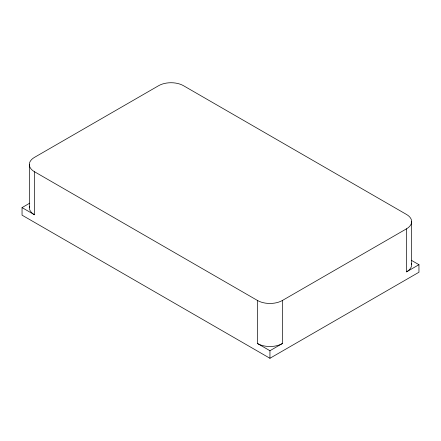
<?xml version="1.0" encoding="UTF-8"?>
<svg xmlns="http://www.w3.org/2000/svg" width="441" height="441" viewBox="0 0 441 441"><rect width="100%" height="100%" fill="white"/><g stroke="black" fill="none" stroke-linecap="round" stroke-linejoin="round"><path stroke-width="0.66" d="M411.255 260.251L418.95 264.688L418.95 272.246L269.942 358.279L22.05 215.158L22.05 207.601L29.745 203.158M34.475 171.725L257.516 300.492A17.574 10.149 0 0 0 282.367 300.492L406.525 228.813A17.574 10.149 0 0 0 406.525 214.464L183.484 85.697A17.574 10.149 0 0 0 158.633 85.697L34.475 157.376A17.574 10.149 0 0 0 34.475 171.725L34.475 214.778L22.05 207.601M257.516 300.492L257.516 343.545L269.942 350.722L282.367 343.545L282.367 300.492M406.525 228.813L406.525 271.865L418.95 264.688M411.668 221.641L411.668 264.688M269.942 350.722L269.942 358.279M29.332 164.548L29.332 207.601M411.519 263.365A17.574 10.149 0 0 1 406.525 271.865M282.367 343.545A17.574 10.149 0 0 1 257.516 343.545M34.475 214.778A17.574 10.149 0 0 1 29.481 206.278"/></g></svg>
